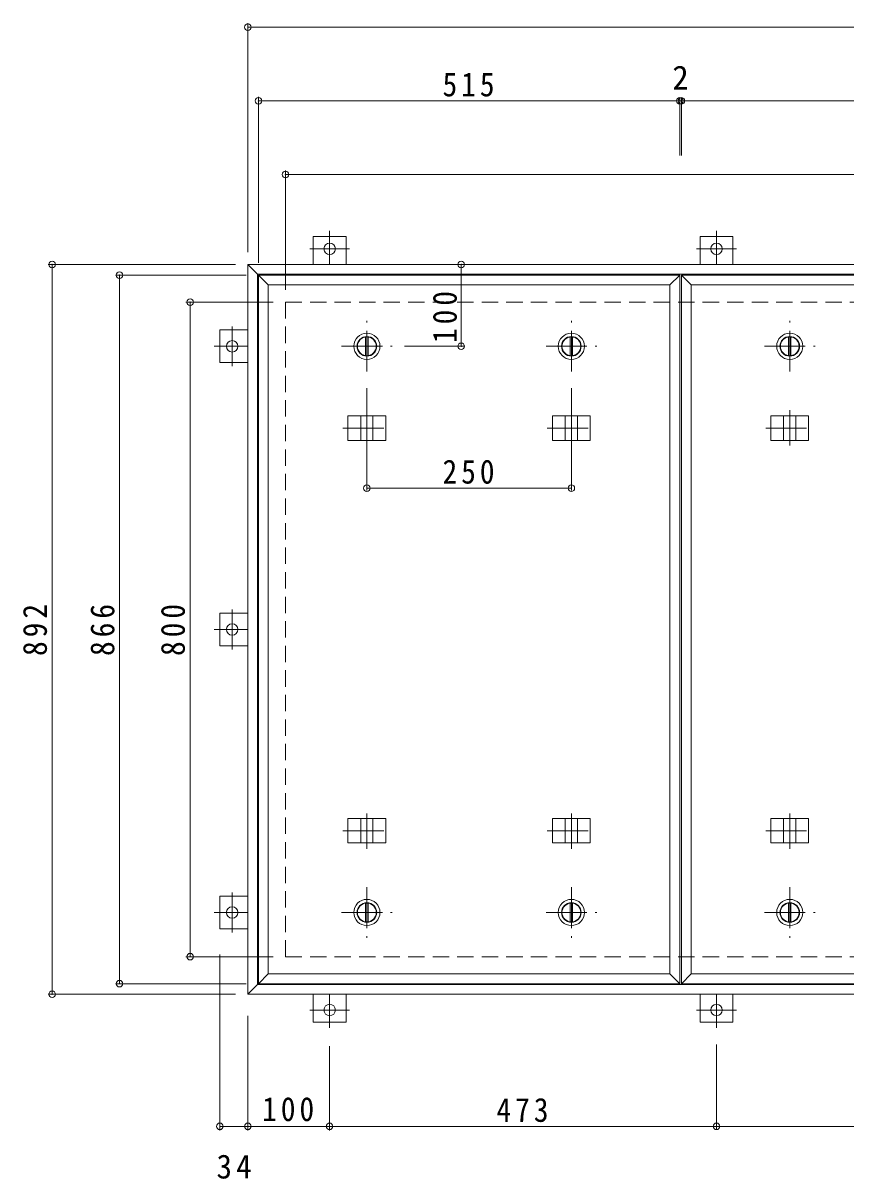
# Model space of a CAD drawing. Units: millimetres at full size, sheet at 1:10. Extents: x -2570 to 2371, y -1962 to 1185.
# Drawn here: x -2516 to -1510, y -258 to 1155 of the extents above; entities that cross this region are included whole.
import ezdxf
from ezdxf.enums import TextEntityAlignment as Align

# ---------------------------------------------------------------- set-up
doc = ezdxf.new("R2010")
doc.units = ezdxf.units.MM
doc.header["$LTSCALE"] = 10
doc.header["$PDMODE"] = 32
doc.header["$PDSIZE"] = 8
doc.linetypes.add('CHAIN1', pattern=[8, 5, -1, 1, -1])
doc.linetypes.add('DASHED2', pattern=[3, 2, -1])
for name, color, linetype, lineweight in [('0-1_躯体', 2, 'DASHED2', 9), ('0-2_仕上', 4, 'Continuous', 9), ('0-3_建具', 4, 'Continuous', 9), ('0-C', 2, 'Continuous', 9), ('0-E', 3, 'Continuous', 9), ('0-F', 7, 'Continuous', 9)]:
    doc.layers.add(name, color=color, linetype=linetype, lineweight=lineweight)
doc.styles.add('ＭＳ ゴシック', font='')
doc.styles.get('ＭＳ ゴシック').set_extended_font_data('MS Gothic')

msp = doc.modelspace()

# ---------------------------------------------------------------- linework, layer by layer
at = {"layer": '0-1_躯体'}
for p, q in [((-2195.05, 813.77), (-195.05, 813.77)), ((-2195.05, 13.77), (-2195.05, 813.77)), ((-195.05, 13.77), (-2195.05, 13.77))]:
    msp.add_line(p, q, dxfattribs=at)
at = {"layer": '0-2_仕上'}
for p, q in [((-2228.05, 846.77), (-2228.05, -19.23)), ((-2216.05, 834.77), (-2216.05, -7.23)), ((-1725.05, 834.77), (-1725.05, -7.23)), ((-1713.05, 846.77), (-1713.05, -19.23)), ((-1711.05, 846.77), (-1711.05, -19.23)), ((-1699.05, 834.77), (-1699.05, -7.23))]:
    msp.add_line(p, q, dxfattribs=at)
for points in [[(-2216.05, 834.77), (-2228.05, 846.77), (-1713.05, 846.77)], [(-2216.05, 834.77), (-1725.05, 834.77), (-1713.05, 846.77)], [(-1699.05, 834.77), (-1711.05, 846.77), (-1196.05, 846.77)], [(-1699.05, 834.77), (-1208.05, 834.77), (-1196.05, 846.77)], [(-2216.05, -7.23), (-2228.05, -19.23), (-1713.05, -19.23)], [(-2216.05, -7.23), (-1725.05, -7.23), (-1713.05, -19.23)], [(-1699.05, -7.23), (-1711.05, -19.23), (-1196.05, -19.23)], [(-1699.05, -7.23), (-1208.05, -7.23), (-1196.05, -19.23)]]:
    msp.add_lwpolyline(points, dxfattribs=at)
at = {"layer": '0-3_建具', "color": 2}
for p, q in [((-2241.05, 859.77), (-2229.05, 847.77)), ((-2241.05, 859.77), (-149.05, 859.77)), ((-2241.05, -32.23), (-2241.05, 859.77)), ((-2229.05, 847.77), (-161.05, 847.77)), ((-2229.05, -20.23), (-2229.05, 847.77)), ((-2229.05, -20.23), (-2241.05, -32.23)), ((-161.05, -20.23), (-2229.05, -20.23)), ((-149.05, -32.23), (-2241.05, -32.23))]:
    msp.add_line(p, q, dxfattribs=at)
at = {"layer": '0-3_建具', "linetype": 'CHAIN1'}
for p, q in [((-2095.55, 681.89), (-2095.55, 638.65)), ((-1845.55, 681.89), (-1845.55, 638.65)), ((-1578.55, 681.89), (-1578.55, 638.65)), ((-2124.96, 659.77), (-2066.14, 659.77)), ((-1874.96, 659.77), (-1816.14, 659.77)), ((-1607.96, 659.77), (-1549.14, 659.77)), ((-2095.55, 145.65), (-2095.55, 188.89)), ((-1845.55, 145.65), (-1845.55, 188.89)), ((-1578.55, 145.65), (-1578.55, 188.89)), ((-2124.96, 167.77), (-2066.14, 167.77)), ((-1874.96, 167.77), (-1816.14, 167.77)), ((-1607.96, 167.77), (-1549.14, 167.77))]:
    msp.add_line(p, q, dxfattribs=at)
at = {"layer": '0-3_建具'}
for p, q in [((-2118.64, 674.77), (-2118.64, 644.77)), ((-2118.64, 674.77), (-2072.46, 674.77)), ((-2103.05, 674.77), (-2103.05, 644.77)), ((-2088.05, 674.77), (-2088.05, 644.77)), ((-2072.46, 674.77), (-2072.46, 644.77)), ((-1868.64, 674.77), (-1868.64, 644.77)), ((-1868.64, 674.77), (-1822.46, 674.77)), ((-1853.05, 674.77), (-1853.05, 644.77)), ((-1838.05, 674.77), (-1838.05, 644.77)), ((-1822.46, 674.77), (-1822.46, 644.77)), ((-1601.64, 674.77), (-1601.64, 644.77)), ((-1601.64, 674.77), (-1555.46, 674.77)), ((-1586.05, 674.77), (-1586.05, 644.77)), ((-1571.05, 674.77), (-1571.05, 644.77)), ((-1555.46, 674.77), (-1555.46, 644.77)), ((-2118.64, 644.77), (-2072.46, 644.77)), ((-1868.64, 644.77), (-1822.46, 644.77)), ((-1601.64, 644.77), (-1555.46, 644.77)), ((-2118.64, 152.77), (-2118.64, 182.77)), ((-2118.64, 182.77), (-2072.46, 182.77)), ((-2103.05, 152.77), (-2103.05, 182.77)), ((-2088.05, 152.77), (-2088.05, 182.77)), ((-2072.46, 152.77), (-2072.46, 182.77)), ((-1868.64, 152.77), (-1868.64, 182.77)), ((-1868.64, 182.77), (-1822.46, 182.77)), ((-1853.05, 152.77), (-1853.05, 182.77)), ((-1838.05, 152.77), (-1838.05, 182.77)), ((-1822.46, 152.77), (-1822.46, 182.77)), ((-1601.64, 152.77), (-1601.64, 182.77)), ((-1601.64, 182.77), (-1555.46, 182.77)), ((-1586.05, 152.77), (-1586.05, 182.77)), ((-1571.05, 152.77), (-1571.05, 182.77)), ((-1555.46, 152.77), (-1555.46, 182.77)), ((-2118.64, 152.77), (-2072.46, 152.77)), ((-1868.64, 152.77), (-1822.46, 152.77)), ((-1601.64, 152.77), (-1555.46, 152.77))]:
    msp.add_line(p, q, dxfattribs=at)
at = {"layer": '0-C', "linetype": 'CHAIN1'}
for p, q in [((-2095.55, 728.77), (-2095.55, 790.77)), ((-1845.55, 728.77), (-1845.55, 790.77)), ((-1578.55, 728.77), (-1578.55, 790.77)), ((-2126.55, 759.77), (-2064.55, 759.77)), ((-1876.55, 759.77), (-1814.55, 759.77)), ((-1609.55, 759.77), (-1547.55, 759.77)), ((-2095.55, 98.77), (-2095.55, 36.77)), ((-1845.55, 98.77), (-1845.55, 36.77)), ((-1578.55, 98.77), (-1578.55, 36.77)), ((-2126.55, 67.77), (-2064.55, 67.77)), ((-1876.55, 67.77), (-1814.55, 67.77)), ((-1609.55, 67.77), (-1547.55, 67.77))]:
    msp.add_line(p, q, dxfattribs=at)
at = {"layer": '0-C'}
for p, q in [((-2097.05, 771.17), (-2097.05, 748.37)), ((-2094.05, 771.17), (-2094.05, 748.37)), ((-1847.05, 771.17), (-1847.05, 748.37)), ((-1844.05, 771.17), (-1844.05, 748.37)), ((-1580.05, 771.17), (-1580.05, 748.37)), ((-1577.05, 771.17), (-1577.05, 748.37)), ((-2097.05, 56.37), (-2097.05, 79.17)), ((-2094.05, 56.37), (-2094.05, 79.17)), ((-1847.05, 56.37), (-1847.05, 79.17)), ((-1844.05, 56.37), (-1844.05, 79.17)), ((-1580.05, 56.37), (-1580.05, 79.17)), ((-1577.05, 56.37), (-1577.05, 79.17))]:
    msp.add_line(p, q, dxfattribs=at)
for centre, radius in [((-2095.55, 759.77), 16), ((-2095.55, 759.77), 12), ((-2095.55, 759.77), 11.5), ((-1845.55, 759.77), 16), ((-1845.55, 759.77), 12), ((-1845.55, 759.77), 11.5), ((-1578.55, 759.77), 16), ((-1578.55, 759.77), 12), ((-1578.55, 759.77), 11.5), ((-2095.55, 67.77), 16), ((-2095.55, 67.77), 12), ((-2095.55, 67.77), 11.5), ((-1845.55, 67.77), 16), ((-1845.55, 67.77), 12), ((-1845.55, 67.77), 11.5), ((-1578.55, 67.77), 16), ((-1578.55, 67.77), 12), ((-1578.55, 67.77), 11.5)]:
    msp.add_circle(centre, radius, dxfattribs=at)
at = {"layer": '0-E'}
for p, q in [((-2161.05, 893.97), (-2121.05, 893.97)), ((-2161.05, 893.97), (-2161.05, 859.77)), ((-2121.05, 893.97), (-2121.05, 859.77)), ((-1688.05, 893.97), (-1648.05, 893.97)), ((-1688.05, 893.97), (-1688.05, 859.77)), ((-1648.05, 893.97), (-1648.05, 859.77)), ((-2275.25, 739.77), (-2275.25, 779.77)), ((-2275.25, 779.77), (-2241.05, 779.77)), ((-2275.25, 739.77), (-2241.05, 739.77)), ((-2275.25, 393.77), (-2275.25, 433.77)), ((-2275.25, 433.77), (-2241.05, 433.77)), ((-2275.25, 393.77), (-2241.05, 393.77)), ((-2275.25, 47.77), (-2275.25, 87.77)), ((-2275.25, 87.77), (-2241.05, 87.77)), ((-2275.25, 47.77), (-2241.05, 47.77)), ((-2161.05, -66.43), (-2161.05, -32.23)), ((-2121.05, -66.43), (-2121.05, -32.23)), ((-1688.05, -66.43), (-1688.05, -32.23)), ((-1648.05, -66.43), (-1648.05, -32.23)), ((-2121.05, -66.43), (-2161.05, -66.43)), ((-1648.05, -66.43), (-1688.05, -66.43))]:
    msp.add_line(p, q, dxfattribs=at)
at = {"layer": '0-E', "linetype": 'CHAIN1'}
for p, q in [((-2141.05, 900.94), (-2141.05, 859.77)), ((-1668.05, 900.94), (-1668.05, 859.77)), ((-2116.67, 878.97), (-2165.43, 878.97)), ((-1643.67, 878.97), (-1692.43, 878.97)), ((-2260.25, 784.15), (-2260.25, 735.39)), ((-2282.22, 759.77), (-2241.05, 759.77)), ((-2260.25, 438.15), (-2260.25, 389.39)), ((-2282.22, 413.77), (-2241.05, 413.77)), ((-2260.25, 92.15), (-2260.25, 43.39)), ((-2282.22, 67.77), (-2241.05, 67.77)), ((-2141.05, -73.4), (-2141.05, -32.23)), ((-1668.05, -73.4), (-1668.05, -32.23)), ((-2165.43, -51.43), (-2116.67, -51.43)), ((-1692.43, -51.43), (-1643.67, -51.43))]:
    msp.add_line(p, q, dxfattribs=at)
at = {"layer": '0-E'}
for centre in [(-2141.05, 878.97), (-1668.05, 878.97), (-2260.25, 759.77), (-2260.25, 413.77), (-2260.25, 67.77), (-2141.05, -51.43), (-1668.05, -51.43)]:
    msp.add_circle(centre, 7, dxfattribs=at)
at = {"layer": '0-F'}
for p, q in [((-2241.05, 874.77), (-2241.05, 1154.77)), ((-2241.05, 1149.77), (-149.05, 1149.77)), ((-2228.05, 861.77), (-2228.05, 1064.77)), ((-2228.05, 1059.77), (-1713.05, 1059.77)), ((-1713.05, 1062.77), (-1713.05, 992.83)), ((-1713.05, 1059.77), (-1711.05, 1059.77)), ((-1711.05, 1062.77), (-1711.05, 992.83)), ((-1711.05, 1059.77), (-1196.05, 1059.77)), ((-2195.05, 828.77), (-2195.05, 974.77)), ((-2195.05, 969.77), (-195.05, 969.77)), ((-2256.05, 859.77), (-2485.31, 859.77)), ((-2480.31, -32.23), (-2480.31, 859.77)), ((-1980.2, 859.77), (-1980.2, 759.77)), ((-2243.05, 846.77), (-2402.84, 846.77)), ((-2397.84, -19.23), (-2397.84, 846.77)), ((-2210.05, 813.77), (-2316.67, 813.77)), ((-2311.67, 13.77), (-2311.67, 813.77)), ((-1977.2, 759.77), (-2049.37, 759.77)), ((-2095.55, 583.47), (-2095.55, 708.77)), ((-1845.55, 583.47), (-1845.55, 708.77)), ((-2095.55, 586.47), (-1845.55, 586.47)), ((-2275.25, -198.6), (-2275.25, 16.56)), ((-2210.05, 13.77), (-2316.67, 13.77)), ((-2243.05, -19.23), (-2402.84, -19.23)), ((-2256.05, -32.23), (-2485.31, -32.23)), ((-2241.05, -58.44), (-2241.05, -198.6)), ((-2141.05, -95.74), (-2141.05, -198.6)), ((-1668.05, -196.6), (-1668.05, -93.4)), ((-2275.25, -193.6), (-2241.05, -193.6)), ((-2241.05, -193.6), (-2141.05, -193.6)), ((-2141.05, -193.6), (-1668.05, -193.6)), ((-1668.05, -193.6), (-1195.05, -193.6))]:
    msp.add_line(p, q, dxfattribs=at)
for p in [(-2241.05, 1149.77), (-2228.05, 1059.77), (-1713.05, 1059.77), (-1711.05, 1059.77), (-2195.05, 969.77), (-2480.31, 859.77), (-1980.2, 859.77), (-2397.84, 846.77), (-2311.67, 813.77), (-1980.2, 759.77), (-2095.55, 586.47), (-1845.55, 586.47), (-2311.67, 13.77), (-2480.31, -32.23), (-2397.84, -19.23), (-2275.25, -193.6), (-2241.05, -193.6), (-2141.05, -193.6), (-1668.05, -193.6)]:
    msp.add_point(p, dxfattribs=at)

# ---------------------------------------------------------------- texts
at = {"layer": '0-F', "color": 2, "style": 'ＭＳ ゴシック'}
msp.add_text('2', height=29.33, dxfattribs=at).set_placement((-1722.05, 1064.77), align=Align.BOTTOM_LEFT)
at = {"layer": '0-F', "color": 2, "char_height": 29.33, "attachment_point": 7, "style": 'ＭＳ ゴシック'}
for s, insert in [('\\T1.27;\\W0.9;515', (-2003.05, 1064.77)), ('\\T1.27;\\W0.9;250', (-2003.05, 591.47)), ('\\T1.27;\\W0.9;100', (-2223.55, -187.6)), ('\\T1.27;\\W0.9;473', (-1937.05, -188.6)), ('\\T1.27;\\W0.95;34', (-2279.4, -257.82))]:
    msp.add_mtext(s, dxfattribs=dict(at, insert=insert))
at = {"layer": '0-F', "color": 2, "char_height": 29.33, "attachment_point": 7, "rotation": 90, "style": 'ＭＳ ゴシック'}
for s, insert in [('\\T1.27;\\W0.9;100', (-1985.2, 763.78)), ('\\T1.27;\\W0.9;892', (-2486.31, 381.27)), ('\\T1.27;\\W0.9;866', (-2403.84, 381.27)), ('\\T1.27;\\W0.9;800', (-2317.67, 381.27))]:
    msp.add_mtext(s, dxfattribs=dict(at, insert=insert))

doc.saveas('drawing.dxf')
